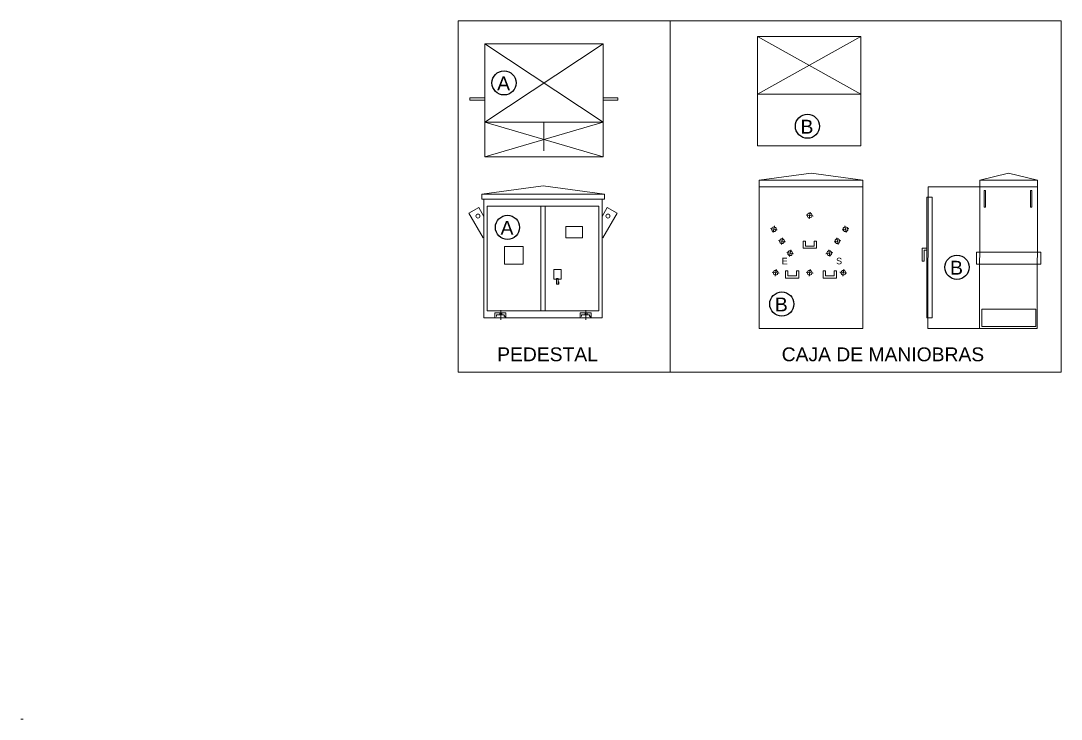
# Model space of a CAD drawing. Header units: millimetres. Extents: x 391 to 679, y 21 to 219.
# Drawn here: x 503.17 to 512.21, y 204.46 to 210.53 of the extents above; entities that cross this region are included whole.
import ezdxf

# ---------------------------------------------------------------- set-up
doc = ezdxf.new("R2010")
doc.units = ezdxf.units.MM
doc.linetypes.add('DASHED2', pattern=[0.375, 0.25, -0.125])
doc.layers.get('0').update_dxf_attribs({"lineweight": 13})
doc.layers.add('notas', color=8, linetype='Continuous', lineweight=9)
doc.layers.add('VP', color=7, linetype='Continuous', lineweight=25)
doc.styles.add('Nota 1000', font='', dxfattribs={"height": 1.5})
doc.styles.get("Standard").update_dxf_attribs({"font": 'arial.ttf'})
doc.styles.get('Nota 1000').set_extended_font_data('Eurostile')

msp = doc.modelspace()

# ---------------------------------------------------------------- linework, layer by layer
for points in [[(506.9682, 210.5342), (512.2116, 210.5342), (512.2116, 207.48), (506.9682, 207.48)], [(509.5868, 209.0899), (510.4868, 209.0899), (510.4868, 209.1498), (509.5868, 209.1498)], [(511.5044, 209.0899), (512.0044, 209.0899), (512.0044, 209.1498), (511.5044, 209.1498)], [(511.5425, 209.0584), (511.5537, 209.0584), (511.5537, 208.9153), (511.5425, 208.9153)], [(511.9438, 209.0584), (511.955, 209.0584), (511.955, 208.9153), (511.9438, 208.9153)], [(507.1753, 209.0264), (508.2397, 209.0264), (508.2397, 208.9827), (507.1753, 208.9827)], [(511.0446, 209.0021), (511.0909, 209.0021), (511.0909, 207.954), (511.0446, 207.954)], [(507.9044, 208.7467), (508.0498, 208.7467), (508.0498, 208.6479), (507.9044, 208.6479)], [(507.3724, 208.5723), (507.5352, 208.5723), (507.5352, 208.4183), (507.3724, 208.4183)], [(511.4751, 208.5243), (512.0341, 208.5243), (512.0341, 208.4196), (511.4751, 208.4196)], [(507.7997, 208.3718), (507.8637, 208.3718), (507.8637, 208.2875), (507.7997, 208.2875)], [(507.8223, 208.2957), (507.8368, 208.2957), (507.8368, 208.2466), (507.8223, 208.2466)], [(507.8381, 208.2655), (507.8444, 208.2655), (507.8444, 208.2462), (507.8381, 208.2462)], [(511.5211, 207.8762), (511.99, 207.8762), (511.99, 208.0291), (511.5211, 208.0291)]]:
    msp.add_lwpolyline(points, close=True)
for points in [[(508.8105, 207.48), (508.8105, 210.5342)], [(507.1909, 208.8344), (507.147, 208.9104), (507.062, 208.8614), (507.1846, 208.6489), (507.1909, 208.6525)], [(508.2209, 208.8344), (508.2648, 208.9104), (508.3497, 208.8614), (508.2271, 208.6489), (508.2209, 208.6525)]]:
    msp.add_lwpolyline(points)
at = {"flags": 128}
for points in [[(507.1993, 209.3533), (508.2293, 209.3533), (508.2293, 210.3333), (507.1993, 210.3333), (507.1993, 209.3533)], [(507.1993, 209.6533), (508.2293, 210.3333)], [(507.1993, 210.3333), (508.2293, 209.6533)], [(509.5705, 209.897), (510.4705, 210.397)], [(510.4705, 209.897), (509.5705, 210.397)], [(507.0704, 209.8641), (507.1993, 209.8641)], [(507.0704, 209.8433), (507.0704, 209.8641)], [(508.2293, 209.8641), (508.3581, 209.8641)], [(508.3581, 209.8433), (508.3581, 209.8641)], [(509.5705, 209.897), (510.4705, 209.897)], [(507.0704, 209.8433), (507.1993, 209.8433)], [(508.2293, 209.8433), (508.3581, 209.8433)], [(507.1993, 209.6533), (508.2293, 209.6533)], [(507.1993, 209.3533), (508.2293, 209.6533)], [(508.2293, 209.3533), (507.1993, 209.6533)], [(509.5868, 209.1498), (510.0368, 209.2087), (510.4868, 209.1498)], [(511.5044, 209.1498), (511.7535, 209.2087)], [(511.7535, 209.2087), (512.0044, 209.1498)], [(507.1753, 209.0264), (507.7075, 209.0993), (508.2397, 209.0264)], [(511.5044, 209.0899), (511.5025, 207.8598)], [(507.6878, 208.0122), (507.6878, 208.9232)], [(507.7239, 208.0122), (507.7239, 208.9232)], [(510.0195, 208.8127), (510.03, 208.8719)], [(509.9952, 208.8476), (510.0543, 208.8372)], [(509.6841, 208.7282), (509.7432, 208.7178)], [(509.7084, 208.6933), (509.7188, 208.7525)], [(510.3658, 208.7282), (510.3067, 208.7178)], [(510.3415, 208.6933), (510.331, 208.7525)], [(509.7545, 208.624), (509.8136, 208.6136)], [(509.7788, 208.5892), (509.7892, 208.6483)], [(509.9671, 208.6196), (509.9671, 208.5569), (510.0827, 208.5569), (510.0827, 208.6196)], [(509.9671, 208.6196), (509.9871, 208.6196)], [(509.9871, 208.6196), (509.9871, 208.5769), (510.0627, 208.5769), (510.0627, 208.6196)], [(510.0827, 208.6196), (510.0627, 208.6196)], [(510.2954, 208.624), (510.2363, 208.6136)], [(510.2711, 208.5892), (510.2606, 208.6483)], [(509.8249, 208.5199), (509.884, 208.5094)], [(509.8492, 208.485), (509.8596, 208.5441)], [(510.225, 208.5199), (510.1658, 208.5094)], [(510.2007, 208.485), (510.1902, 208.5441)], [(511.0428, 208.5419), (511.0188, 208.5419), (511.0188, 208.4456), (511.0032, 208.4456), (511.0032, 208.5575), (511.0446, 208.5575)], [(509.6994, 208.35), (509.7585, 208.3396)], [(509.7237, 208.3151), (509.7341, 208.3743)], [(509.8141, 208.3609), (509.8141, 208.2982), (509.9296, 208.2982), (509.9296, 208.3609)], [(509.8141, 208.3609), (509.8341, 208.3609)], [(509.8341, 208.3609), (509.8341, 208.3182), (509.9096, 208.3182), (509.9096, 208.3609)], [(509.9296, 208.3609), (509.9096, 208.3609)], [(509.9952, 208.35), (510.0543, 208.3396)], [(510.0195, 208.3151), (510.03, 208.3743)], [(510.1413, 208.3609), (510.1413, 208.2982), (510.2569, 208.2982), (510.2569, 208.3609)], [(510.1413, 208.3609), (510.1613, 208.3609)], [(510.1613, 208.3609), (510.1613, 208.3182), (510.2369, 208.3182), (510.2369, 208.3609)], [(510.2569, 208.3609), (510.2369, 208.3609)], [(510.2882, 208.35), (510.3473, 208.3396)], [(510.3125, 208.3151), (510.3229, 208.3743)], [(503.1868, 204.4643), (503.166, 204.4643)]]:
    msp.add_lwpolyline(points, dxfattribs=at)
for points in [[(509.5705, 209.447), (510.4705, 209.447), (510.4705, 210.397), (509.5705, 210.397)], [(509.5868, 207.8598), (510.4868, 207.8598), (510.4868, 209.1498), (509.5868, 209.1498)], [(511.0544, 209.0899), (511.0525, 207.8598), (512.0025, 207.8598), (512.0044, 209.0899)], [(507.1909, 208.9827), (508.2209, 208.9827), (508.2209, 207.9527), (507.1909, 207.9527)], [(507.2204, 208.9232), (508.1914, 208.9232), (508.1914, 208.0122), (507.2204, 208.0122)]]:
    msp.add_lwpolyline(points, close=True, dxfattribs=at)
at = {"linetype": 'DASHED2', "flags": 128}
for points in [[(507.7143, 209.6533), (507.7143, 209.3533)], [(507.3008, 207.9657), (507.3008, 207.9783), (507.3684, 207.9783), (507.3684, 207.9657)], [(507.3318, 207.9968), (507.3318, 207.9795), (507.3012, 207.9795), (507.3012, 207.9753)], [(507.3386, 208.0206), (507.3386, 207.9359)], [(507.3837, 207.9527), (507.3684, 207.972), (507.3684, 207.9783), (507.351, 207.9783), (507.3445, 207.9951)], [(508.0422, 207.9657), (508.0422, 207.9783), (508.1098, 207.9783), (508.1098, 207.9657)], [(508.0732, 207.9968), (508.0732, 207.9795), (508.0426, 207.9795), (508.0426, 207.9753)], [(508.08, 208.0206), (508.08, 207.9359)], [(508.125, 207.9527), (508.1098, 207.972), (508.1098, 207.9783), (508.0924, 207.9783), (508.0859, 207.9951)]]:
    msp.add_lwpolyline(points, dxfattribs=at)
at = {"linetype": 'DASHED2'}
for points in [[(507.2867, 207.9527), (507.3837, 207.9527), (507.3837, 207.9947), (507.2867, 207.9947)], [(508.0281, 207.9527), (508.125, 207.9527), (508.125, 207.9947), (508.0281, 207.9947)]]:
    msp.add_lwpolyline(points, close=True, dxfattribs=at)
for centre, radius in [((507.1408, 208.8373), 0.0175), ((508.2709, 208.8373), 0.0175), ((510.0248, 208.8424), 0.0207), ((509.7136, 208.723), 0.0207), ((510.3362, 208.723), 0.0207), ((509.784, 208.6188), 0.0207), ((510.2658, 208.6188), 0.0207), ((509.8544, 208.5146), 0.0207), ((510.1954, 208.5146), 0.0207), ((509.7289, 208.3448), 0.0207), ((510.0248, 208.3448), 0.0207), ((510.3177, 208.3448), 0.0207)]:
    msp.add_circle(centre, radius)
at = {"layer": 'VP'}
for centre in [(507.3677, 209.9945), (510.0054, 209.6179), (507.3974, 208.739), (511.3057, 208.3921), (509.7825, 208.0726)]:
    msp.add_circle(centre, 0.105, dxfattribs=at)

# ---------------------------------------------------------------- texts
at = {"layer": 'notas', "color": 7, "char_height": 0.028125, "width": 0.054802, "attachment_point": 4, "rotation": 359.80062, "style": 'Nota 1000'}
for s, insert in [('{\\fArial|b0|i0|c0|p34;\\H2x;E}', (509.7812, 208.4463)), ('{\\fArial|b0|i0|c0|p34;\\H2x;S}', (510.2543, 208.4463))]:
    msp.add_mtext(s, dxfattribs=dict(at, insert=insert))
at = {"layer": 'VP'}
for s, p in [('A', (507.3077, 209.9308)), ('B', (509.9453, 209.5542)), ('A', (507.3374, 208.6752)), ('B', (511.2457, 208.3283)), ('B', (509.7224, 208.0089)), ('PEDESTAL', (507.3077, 207.5754)), ('CAJA DE MANIOBRAS', (509.7815, 207.5754))]:
    msp.add_text(s, height=0.12, dxfattribs=at).set_placement(p)

doc.saveas('drawing.dxf')
